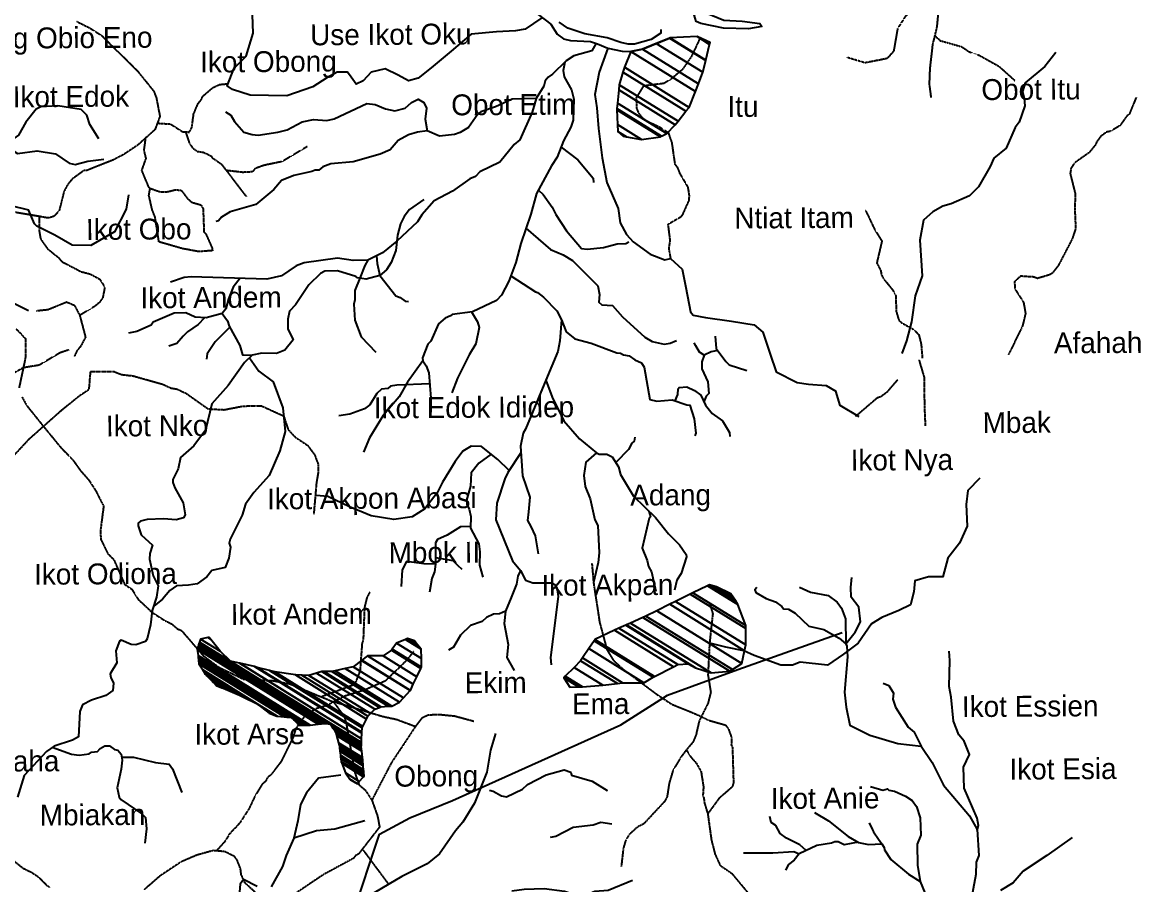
# Model space of a CAD drawing. Header units: metres. Extents: x 321186 to 621985, y 106829 to 204599.
# Drawn here: x 611000 to 621730, y 125703 to 133976 of the extents above; entities that cross this region are included whole.
import ezdxf
from ezdxf.enums import TextEntityAlignment as Align

# ---------------------------------------------------------------- set-up
doc = ezdxf.new("R2010")
doc.units = ezdxf.units.M
doc.header["$MEASUREMENT"] = 0
doc.linetypes.add('DASHED', pattern=[0.75, 0.5, -0.25])
doc.linetypes.add('HIDDEN', pattern=[0.375, 0.25, -0.125])
for name, color, linetype in [('11', 7, 'CONTINUOUS'), ('14', 7, 'CONTINUOUS'), ('15', 7, 'CONTINUOUS'), ('17', 7, 'CONTINUOUS'), ('18', 7, 'CONTINUOUS'), ('34', 7, 'CONTINUOUS')]:
    doc.layers.add(name, color=color, linetype=linetype)
doc.styles.get("Standard").update_dxf_attribs({"font": 'txt', "height": 0.2})

msp = doc.modelspace()

# ---------------------------------------------------------------- linework, layer by layer
at = {"layer": '14', "color": 1, "linetype": 'Continuous'}
msp.add_lwpolyline([(615538, 127153), (615492, 126993), (615457, 126781), (615337, 126485), (615225, 126302), (615155, 126218), (615002, 125999), (614883, 125902), (614640, 125782), (614322, 125592)], dxfattribs=at)
at = {"layer": '15', "color": 1, "linetype": 'DASHED'}
msp.add_line((614267, 126038), (614514, 125706), dxfattribs=at)
at = {"layer": '15', "color": 1, "linetype": 'HIDDEN'}
for points in [[(619721, 133254), (619704, 133387), (619710, 133534), (619736, 133763), (619777, 133932), (619793, 134105), (619797, 134347)], [(619794, 134184), (619695, 134158), (619545, 134101), (619467, 134027), (619397, 133916), (619360, 133700), (619297, 133629), (619085, 133588), (618911, 133640)], [(619756, 133847), (619807, 133801), (620013, 133743), (620082, 133695), (620181, 133661), (620370, 133555), (620522, 133419)]]:
    msp.add_lwpolyline(points, dxfattribs=at)
at = {"layer": '15', "color": 1, "linetype": 'Continuous'}
for points in [[(615983, 134019), (615824, 133911), (615732, 133896), (615548, 133887), (615306, 133862), (615114, 133701), (614923, 133540), (614798, 133441), (614706, 133417), (614606, 133470), (614480, 133530), (614346, 133499), (614271, 133415), (614204, 133384), (614154, 133452), (614120, 133497), (614020, 133497), (613920, 133443), (613786, 133358), (613536, 133273), (613184, 133278), (613017, 133331), (612966, 133368), (613032, 133536), (613148, 133651), (613214, 133872), (613204, 134138)], [(616616, 133729), (616534, 133498), (616493, 133285), (616511, 133156), (616529, 132958), (616564, 132677), (616607, 132441), (616718, 132191), (616735, 132054), (616795, 131940), (616862, 131872), (617022, 131751), (617164, 131699), (617218, 131711), (617332, 131609), (617367, 131434), (617410, 131198), (617435, 131168), (617553, 131146), (617804, 131110), (618022, 131073), (618106, 131005), (618174, 130792), (618234, 130625), (618435, 130520), (618544, 130505), (618712, 130491), (618805, 130437)], [(619029, 130191), (618847, 130302), (618805, 130437)], [(620186, 129604), (620072, 129484), (620056, 129350), (620066, 129142), (619993, 128978), (619880, 128836), (619832, 128657), (619693, 128657), (619562, 128619), (619555, 128514), (619523, 128388), (619409, 128335), (619246, 128267), (619148, 128207), (619018, 128020), (618880, 127915), (618725, 127810), (618464, 127838), (618390, 127808), (618276, 127808), (618022, 127903), (617923, 127947), (617751, 127983), (617596, 128019)], [(621074, 126156), (620831, 125983), (620603, 125833), (620506, 125721), (620384, 125646)]]:
    msp.add_lwpolyline(points, dxfattribs=at)
at = {"layer": '15', "color": 1, "linetype": 'DASHED'}
for points in [[(611523, 133985), (611646, 133923), (611762, 133849), (612103, 133511), (612260, 133317), (612285, 133253), (612319, 133074), (612272, 132948), (612108, 132800), (611963, 132703), (611866, 132654), (611618, 132555), (611590, 132555), (611479, 132474), (611436, 132423), (611399, 132355), (611352, 132167), (611301, 132115), (611250, 132099), (610857, 132166)], [(617500, 133822), (617420, 133650), (617334, 133525), (617219, 133428), (617155, 133390), (616959, 133366), (616889, 133252), (616894, 133151), (616911, 133108), (616943, 133066), (616988, 133033), (617112, 132974), (617196, 132921), (617230, 132823), (617261, 132614), (617282, 132589), (617306, 132529), (617385, 132394), (617397, 132317), (617395, 132270), (617332, 132129), (617314, 132106), (617194, 132037), (617213, 131883), (617202, 131806), (617218, 131711)], [(612295, 133009), (612422, 133001), (612537, 132927), (612602, 132924), (612626, 132967), (612643, 133097), (612686, 133199), (612714, 133231), (612731, 133268), (612828, 133351), (612891, 133380), (612974, 133388)], [(621687, 133257), (621620, 133092), (621598, 133078), (621531, 132985), (621442, 132932), (621404, 132924), (621349, 132885), (621307, 132829), (621299, 132804), (621236, 132727), (621094, 132627), (621061, 132575), (621054, 132525), (621102, 132334), (621098, 132183), (621106, 131999), (621073, 131898), (620940, 131643), (620885, 131572), (620859, 131555), (620738, 131519), (620704, 131533), (620578, 131541), (620520, 131489), (620523, 131420), (620606, 131290), (620625, 131183), (620596, 131063), (620463, 130791)], [(612180, 132865), (612165, 132749), (612184, 132671), (612143, 132556), (612208, 132399), (612226, 132384)], [(612565, 132926), (612601, 132820), (612632, 132772), (612678, 132739), (612739, 132729), (612810, 132695), (612821, 132678), (612909, 132617), (613147, 132306)], [(613731, 132783), (613493, 132641), (613316, 132604), (613233, 132574), (613207, 132542), (613114, 132537), (612957, 132555)], [(612226, 132384), (612327, 132349), (612393, 132352), (612468, 132370), (612524, 132366), (612583, 132287), (612624, 132251), (612713, 132225), (612734, 132188), (612742, 131963), (612762, 131943), (612819, 131814), (612823, 131786), (612690, 131777), (612538, 131805), (612310, 131870), (612274, 132106), (612246, 132176), (612214, 132315), (612226, 132384)], [(611160, 132114), (611161, 131974), (611174, 131900), (611240, 131805), (611343, 131722), (611380, 131680), (611565, 131584), (611652, 131562), (611741, 131513), (611790, 131437), (611771, 131334), (611740, 131290), (611696, 131253), (611550, 131165)], [(619091, 132171), (619178, 131988), (619247, 131877), (619198, 131668), (619237, 131594), (619240, 131563), (619259, 131521), (619346, 131415), (619379, 131361), (619385, 131201), (619410, 131118), (619440, 131092), (619551, 131030), (619601, 130981), (619624, 130887), (619635, 130754)], [(611135, 131210), (611247, 131222), (611425, 131294), (611499, 131262), (611550, 131165), (611605, 130956), (611561, 130872), (611521, 130822), (611500, 130773)], [(610939, 131037), (611031, 130940), (611028, 130755), (610968, 130471)], [(611447, 130834), (611361, 130806), (611163, 130688), (611008, 130662), (610906, 130604), (610837, 130527), (610778, 130500), (610739, 130500), (610724, 130483), (610616, 130476), (610570, 130454), (610433, 130427), (610234, 130430), (610123, 130375), (610005, 130240), (609834, 129917), (609502, 129631)], [(619603, 130736), (619652, 130572), (619655, 130294), (619663, 130106)], [(611651, 130625), (611637, 130452), (611540, 130387), (611364, 130244), (611060, 129974), (610890, 129791)], [(611651, 130628), (611881, 130626), (611948, 130598), (612061, 130585), (612348, 130504), (612424, 130468), (612481, 130459), (612571, 130417), (612782, 130268), (612937, 130260), (613116, 130295), (613292, 130298), (613507, 130200), (613550, 130069), (613616, 129998), (613735, 129919), (613802, 129831), (613837, 129740), (613839, 129663), (613821, 129557), (613795, 129257)], [(619398, 130548), (619293, 130426), (619235, 130383), (619201, 130372), (618994, 130195)], [(610998, 130379), (611039, 130303), (611202, 130100), (611371, 129894), (611481, 129782), (611555, 129679), (611637, 129585), (611705, 129480), (611779, 129335), (611748, 129095), (611753, 129013), (611818, 128882), (611878, 128819), (611981, 128584), (612048, 128540), (612110, 128441), (612244, 128316), (612370, 128235), (612431, 128206), (612488, 128157), (612525, 128143), (612736, 127899), (612885, 127789), (613122, 127675), (613407, 127660), (613565, 127630), (613985, 127457), (614088, 127317), (614106, 127254), (614189, 126779), (614230, 126661), (614289, 126611), (614353, 126514), (614406, 126365), (614427, 126256), (614225, 125997), (614197, 125982), (614176, 125955), (613886, 125798), (613598, 125604)], [(616464, 128789), (616480, 128601), (616538, 128221), (616609, 127956), (616671, 127855), (616763, 127771), (617089, 127528), (617232, 127434), (617470, 127337), (617586, 127280), (617746, 127235), (617774, 127198), (617805, 127113), (617802, 127043), (617813, 127021), (617823, 126680), (617811, 126641), (617685, 126532), (617576, 126382)], [(614333, 128509), (614305, 128457), (614282, 128363), (614270, 128050), (614259, 128019), (614239, 127754), (614200, 127653), (614173, 127617), (613868, 127505)], [(617595, 128399), (617624, 128303), (617593, 128020), (617578, 127713), (617605, 127549), (617578, 127442), (617495, 127279), (617464, 127143), (617436, 127073), (617371, 126996), (617317, 126924), (617242, 126799), (617206, 126676), (617186, 126546), (617164, 126503), (616962, 126287), (616899, 126254), (616825, 126187), (616790, 126133), (616766, 126053), (616746, 125878)], [(614752, 127938), (614680, 127848), (614482, 127657), (614284, 127570), (614091, 127511), (613985, 127457)], [(613982, 127458), (613932, 127424), (613813, 127390), (613702, 127312), (613623, 127200), (613596, 127115), (613482, 126883), (613383, 126755), (613354, 126734), (613331, 126692), (613301, 126668), (613228, 126547), (613176, 126435), (613084, 126292), (612985, 126188), (612948, 126124), (612862, 126027)], [(614770, 127219), (614590, 127286), (614455, 127315), (613985, 127457)], [(615331, 127269), (615151, 127318), (614995, 127334), (614893, 127329), (614833, 127301), (614770, 127219), (614540, 126872), (614353, 126514)], [(617371, 126996), (617415, 126926), (617466, 126870), (617512, 126788), (617535, 126643), (617529, 126551), (617539, 126537), (617542, 126495), (617576, 126382), (617611, 126132), (617645, 125998), (617695, 125888), (617806, 125812), (617991, 125590), (618118, 125498), (618349, 125413), (618485, 125395), (618547, 125373), (618696, 125357), (618745, 125333), (618810, 125271)], [(613278, 125589), (613136, 125720), (613099, 125802), (613093, 125856), (613060, 125941), (613035, 125973), (612942, 126020), (612830, 126030), (612673, 125986), (612524, 125922), (612323, 125789), (612167, 125654)], [(610906, 125941), (611006, 125861), (611084, 125824), (611154, 125777), (611257, 125676)]]:
    msp.add_lwpolyline(points, dxfattribs=at)
at = {"layer": '17', "color": 151, "linetype": 'Continuous'}
msp.add_lwpolyline([(617512, 134088), (617732, 133996), (617906, 133987), (618077, 133966), (618094, 133937), (617967, 133915), (617727, 133922), (617510, 133967), (617466, 133986), (617446, 134050), (617512, 134088)], dxfattribs=at)
at = {"layer": '18', "color": 143, "linetype": 'Continuous'}
for points in [[(615881, 134103), (616071, 133958), (616132, 133864), (616193, 133820), (616260, 133803), (616450, 133794), (616519, 133770)], [(617127, 133909), (617126, 133872), (617033, 133812), (616872, 133768), (616814, 133768), (616741, 133782), (616612, 133829), (616396, 133865), (616234, 133920), (616150, 133977)], [(616519, 133770), (616616, 133729), (616755, 133701), (616837, 133696), (616951, 133720), (617208, 133826)], [(616501, 133770), (616465, 133702), (616291, 133654), (616217, 133607), (616087, 133479), (616045, 133452), (616016, 133416), (616002, 133365), (615931, 133246), (615891, 133116), (615772, 132848), (615717, 132803), (615581, 132635), (615389, 132541), (615348, 132498), (615293, 132474), (615128, 132358), (614952, 132265), (614834, 132130), (614791, 132064), (614592, 131878), (614455, 131766), (614313, 131694), (614175, 131693), (614022, 131713), (613705, 131670), (613627, 131642), (613487, 131545), (613345, 131513), (612619, 131536), (612552, 131529), (612421, 131484)], [(616206, 133596), (616190, 133513), (616197, 133454), (616270, 133329), (616291, 133238), (616284, 133039), (616263, 132971), (616193, 132841), (616132, 132683), (616077, 132601), (615934, 132334), (615879, 132136), (615782, 131856), (615735, 131673), (615668, 131493), (615596, 131360), (615550, 131307), (615318, 131199), (615123, 131175), (615108, 131160), (615056, 131139), (614992, 131083), (614919, 130918), (614891, 130889), (614838, 130758), (614842, 130728), (614873, 130682), (614901, 130613), (614920, 130370), (614920, 130236)], [(620917, 133687), (620811, 133552), (620621, 133397), (620595, 133312), (620613, 133250), (620618, 133177), (620564, 133018), (620526, 132967), (620441, 132771), (620322, 132672), (620286, 132592), (620174, 132398), (620087, 132311), (619912, 132236), (619831, 132213), (619736, 132159), (619645, 132078), (619611, 131887), (619633, 131545), (619566, 131352), (619532, 131102), (619483, 130920), (619440, 130799)], [(611734, 132859), (611648, 132997), (611618, 133085), (611564, 133141), (611341, 133176), (611178, 133165), (611131, 133145), (611033, 133018), (610962, 132893), (610873, 132829), (610619, 132681), (610566, 132575), (610547, 132493), (610595, 132387), (610680, 132282), (610717, 132261), (611057, 132179)], [(615931, 133246), (615699, 133239), (615538, 133166), (615398, 133117), (615370, 133095), (615281, 132969), (615200, 132919), (615145, 132900), (615003, 132886), (614885, 132935), (614792, 132923), (614705, 132896), (614605, 132842), (614528, 132752), (614433, 132713), (614175, 132639), (613961, 132618), (613882, 132589), (613843, 132557), (613809, 132559), (613777, 132544), (613604, 132507), (613486, 132458), (613413, 132372), (613241, 132229), (612992, 132159), (612910, 132108), (612882, 132071), (612856, 132067)], [(612950, 133118), (612999, 133085), (613034, 133024), (613124, 132923), (613206, 132900), (613262, 132895), (613450, 132922), (613540, 132944), (613683, 133022), (613793, 133046), (613921, 133036), (613990, 133051), (614306, 133197), (614386, 133187), (614484, 133147), (614573, 133129), (614674, 133153), (614732, 133209), (614798, 133239), (614853, 133206), (614876, 133152), (614864, 133047), (614885, 132935)], [(610247, 133136), (610370, 133104), (610433, 133054), (610493, 132988), (610728, 132858), (610954, 132717), (611141, 132743), (611316, 132715), (611448, 132624), (611506, 132614), (611628, 132645), (611780, 132663)], [(616170, 132780), (616331, 132658), (616476, 132483), (616480, 132441)], [(612017, 132321), (611994, 132185), (611885, 131967), (611658, 131837), (611479, 131838), (611312, 131936), (611138, 132020), (611117, 132044), (611057, 132179)], [(615952, 132368), (615996, 132324), (616082, 132204), (616117, 132133), (616221, 131976), (616364, 131808), (616420, 131801), (616575, 131815), (616706, 131851), (616789, 131856), (616820, 131870)], [(614852, 132276), (614714, 132180), (614663, 132113), (614627, 132045), (614598, 131935), (614583, 131786), (614538, 131674), (614495, 131603), (614429, 131548), (614297, 131514), (614214, 131526), (614199, 131539), (614023, 131593), (613902, 131590), (613861, 131566), (613749, 131457), (613621, 131267), (613563, 131204), (613546, 131130), (613548, 131036), (613599, 130932), (613599, 130932), (613517, 130832), (613438, 130800), (613296, 130802), (613206, 130784), (613131, 130712), (612974, 130493), (612818, 130318), (612757, 130064), (612645, 129914), (612516, 129803), (612495, 129693), (612444, 129591), (612444, 129562), (612463, 129510), (612542, 129367), (612561, 129250), (612547, 129224), (612474, 129202), (612355, 129212), (612197, 129207), (612133, 129192), (612112, 129172), (612111, 129146), (612138, 129058), (612248, 128961), (612222, 128881), (612221, 128825), (612254, 128665), (612303, 128571), (612287, 128461), (612246, 128333), (612228, 128197), (612198, 128062), (612180, 128037), (612087, 128004), (612043, 128007), (611949, 128049), (611931, 128040), (611896, 127947), (611906, 127833), (611843, 127726), (611847, 127692), (611874, 127635), (611867, 127565), (611799, 127519), (611664, 127473), (611575, 127428), (611550, 127364), (611537, 127123), (611482, 127088), (611304, 127032), (611231, 126982), (611017, 126751), (610952, 126542)], [(615832, 132001), (616066, 131796), (616190, 131747), (616278, 131691), (616521, 131448), (616539, 131365), (616531, 131291), (616561, 131267), (616663, 131259), (616757, 131150), (616972, 130955), (617044, 130916), (617158, 130890), (617216, 130898), (617277, 130924)], [(610173, 131741), (610448, 131683), (610587, 131617), (610782, 131383), (610868, 131309), (611059, 131213)], [(614313, 131694), (614286, 131645), (614238, 131523), (614191, 131404), (614191, 131313), (614179, 131272), (614189, 131120), (614249, 130959), (614390, 130811)], [(614397, 131736), (614404, 131664), (614429, 131548), (614583, 131353), (614624, 131338), (614672, 131302), (614705, 131297)], [(613088, 131521), (613021, 131436), (612976, 131325), (612952, 131228), (612916, 131182), (612762, 131140), (612659, 131149), (612568, 131189), (612456, 131185), (612255, 131100), (612237, 131070), (612097, 131010), (612019, 130996)], [(615686, 131543), (615923, 131390), (615943, 131385), (616000, 131339), (616128, 131209), (616173, 131122), (616217, 131008), (616302, 130939), (616459, 130898), (616703, 130805), (616739, 130803), (616767, 130787), (616822, 130776), (616875, 130739), (616940, 130710), (616965, 130667), (617020, 130358), (617087, 130342), (617235, 130354), (617374, 130306), (617404, 130305), (617445, 130171), (617461, 130036), (617451, 130009)], [(612747, 131142), (612685, 131079), (612583, 131007), (612544, 130965), (612481, 130896), (612442, 130883), (612404, 130870)], [(612916, 131182), (612967, 131113), (612984, 131062), (613087, 130875), (613113, 130787), (613206, 130784)], [(615308, 131198), (615367, 131102), (615382, 131049), (615350, 130891), (615288, 130785), (615176, 130562), (615121, 130422)], [(612990, 131051), (612850, 130912), (612774, 130797), (612766, 130745)], [(616173, 131122), (616156, 130920), (616136, 130820), (616023, 130543), (615828, 130073), (615805, 130036), (615778, 129911), (615800, 129625), (615869, 129421)], [(617646, 130967), (617658, 130848), (617749, 130722), (617783, 130692), (617950, 130636)], [(617542, 130783), (617497, 130813), (617462, 130872), (617445, 130902)], [(617673, 130827), (617609, 130815), (617542, 130783), (617518, 130719), (617518, 130653), (617578, 130529), (617586, 130416), (617561, 130390), (617540, 130336)], [(613180, 130759), (613268, 130631), (613406, 130526), (613499, 130277), (613522, 130051), (613470, 129865), (613369, 129629), (613220, 129467), (613142, 129353), (613110, 129249), (612993, 129018), (612984, 128978), (612996, 128942), (612982, 128836), (612946, 128745), (612817, 128717), (612770, 128656), (612677, 128590), (612594, 128576), (612479, 128571), (612414, 128527), (612343, 128442), (612260, 128376)], [(614842, 130728), (614695, 130525), (614616, 130382), (614463, 130206), (614332, 129991), (614272, 129853)], [(614909, 130509), (614593, 130497), (614531, 130485), (614506, 130464), (614446, 130457), (614400, 130414), (614334, 130307), (614281, 130267), (614142, 130218), (614035, 130202)], [(616023, 130543), (616082, 130379), (616194, 130153), (616346, 129982), (616508, 129845), (616534, 129834), (616609, 129834), (616660, 129809), (616719, 129711), (616739, 129640), (616865, 129432), (617075, 129227), (617200, 129070), (617306, 128965), (617369, 128872), (617372, 128848), (617321, 128688), (617280, 128623), (617257, 128528)], [(617263, 130344), (617290, 130405), (617293, 130459), (617302, 130472), (617374, 130480), (617448, 130444), (617511, 130398), (617556, 130305), (617618, 130225), (617719, 130154), (617785, 130040), (617787, 130003)], [(616877, 129997), (616869, 129958), (616848, 129939), (616816, 129878), (616694, 129754)], [(615672, 129676), (615562, 129783), (615406, 129906), (615307, 129910), (615225, 129862), (615151, 129764), (615030, 129565), (614980, 129461), (614862, 129308), (614741, 129232), (614564, 129206), (614345, 129243), (614139, 129328), (613932, 129428), (613818, 129436)], [(615783, 129846), (615659, 129657), (615630, 129596), (615553, 129364), (615544, 129203), (615703, 128809), (615780, 128717), (615828, 128624), (615898, 128599), (616080, 128598), (616109, 128584), (616128, 128554), (616140, 128468), (616067, 127883), (616075, 127812)], [(616508, 129845), (616407, 129758), (616386, 129629), (616400, 129522), (616447, 129404), (616492, 129202), (616521, 129150), (616535, 128887), (616525, 128795), (616480, 128601)], [(615499, 129833), (615380, 129747), (615305, 129653), (615301, 129525), (615262, 129391), (615264, 129354), (615288, 129306), (615304, 129236), (615299, 129124), (615380, 128974), (615388, 128896), (615385, 128767), (615419, 128653)], [(615869, 129421), (615857, 129280), (615847, 129196), (615879, 129139), (615919, 129049), (615948, 128876)], [(617012, 129288), (617027, 129233), (617015, 129221), (616948, 128931), (616995, 128812), (617008, 128755), (617035, 128703), (617077, 128520)], [(615300, 129141), (615203, 129136), (615075, 129055), (614982, 129014), (614965, 128982), (614965, 128779), (614955, 128704), (614930, 128639), (614906, 128508)], [(614965, 128779), (614856, 128780), (614685, 128805), (614645, 128725), (614633, 128563)], [(614965, 128841), (615076, 128822), (615129, 128813), (615176, 128767), (615215, 128729)], [(615779, 128718), (615755, 128662), (615741, 128585), (615689, 128459), (615637, 128328), (615579, 128303), (615519, 128297), (615452, 128265), (615410, 128228), (615301, 128189), (615203, 128097), (615137, 127981), (615088, 127954)], [(618047, 128555), (618027, 128532), (618037, 128505), (618136, 128449), (618225, 128418), (618288, 128373), (618302, 128348), (618352, 128346), (618414, 128307), (618545, 128182), (618690, 128150), (618837, 128068), (618901, 128015), (618910, 127992), (618916, 127890), (618888, 127551), (618905, 127406), (618940, 127233), (619132, 127137), (619399, 127059), (619624, 127031), (619730, 126876), (619839, 126657), (620087, 126364), (620161, 126233), (620177, 125984), (620151, 125918), (620148, 125800), (620072, 125389)], [(618455, 128558), (618562, 128508), (618730, 128478), (618818, 128414), (618860, 128356), (618897, 128253), (618901, 128015)], [(618901, 128015), (618991, 128126), (619041, 128226), (619027, 128364), (618953, 128463), (618948, 128557), (618960, 128650)], [(615637, 128328), (615622, 128210), (615660, 128006), (615647, 127884), (615718, 127758)], [(620162, 126222), (620173, 126272), (620160, 126340), (620035, 126629), (620031, 126832), (620089, 126953), (620035, 127079), (619985, 127142), (619935, 127272), (619913, 127501), (619893, 127605), (619899, 127855), (619891, 127942)], [(619259, 127637), (619315, 127615), (619360, 127539), (619352, 127483), (619378, 127406), (619498, 127214), (619556, 127165), (619624, 127031)], [(611287, 127021), (611471, 126956), (611543, 126947), (611640, 126959), (611664, 126974), (611722, 126982), (611747, 127011), (611791, 127036), (611837, 127035), (611885, 127001), (611916, 126994), (611948, 126956), (611956, 126898), (611948, 126810), (611910, 126631), (611928, 126543), (611946, 126520), (612147, 126382), (612181, 126349), (612191, 126239), (612175, 126100)], [(611952, 126927), (612065, 126927), (612276, 126875), (612408, 126858), (612439, 126813), (612529, 126586)], [(614054, 126753), (613840, 126725), (613725, 126583), (613667, 126473), (613644, 126315), (613605, 126149), (613532, 125983), (613496, 125878), (613387, 125681)], [(615482, 126609), (615518, 126599), (615596, 126555), (615644, 126547), (615798, 126619), (615845, 126663), (616027, 126758), (616199, 126804), (616261, 126783), (616269, 126755), (616468, 126697), (616612, 126605), (616612, 126605)], [(619139, 126645), (619256, 126610), (619301, 126622), (619315, 126609), (619368, 126600), (619475, 126552), (619539, 126511), (619579, 126452), (619613, 126343), (619620, 126179), (619585, 126091), (619588, 125890), (619614, 125732), (619658, 125625)], [(614286, 126317), (613998, 126237), (613822, 126218), (613605, 126149)], [(616655, 126284), (616551, 126298), (616476, 126273), (616284, 126250), (616119, 126166), (616064, 126154)], [(618520, 126030), (618459, 126086), (618333, 126149), (618270, 126194), (618228, 126270), (618184, 126299), (618171, 126358)], [(618599, 126396), (618736, 126316), (618925, 126164), (619022, 126108), (619117, 126089), (619247, 126096), (619270, 126059), (619272, 126037), (619332, 125945), (619503, 125804), (619614, 125732)], [(619126, 126296), (619158, 126228), (619166, 126211), (619216, 126141), (619247, 126096)], [(619018, 126110), (618885, 126084), (618826, 126114), (618796, 126115), (618763, 126100), (618624, 126078), (618453, 125999), (618405, 125937), (618351, 125896), (618322, 125843)], [(617919, 126010), (618200, 126007), (618402, 126020), (618453, 125999)], [(613252, 125686), (613121, 125753), (613091, 125707), (613084, 125635)], [(616854, 125742), (616619, 125646), (616494, 125639), (616440, 125615), (616268, 125614), (616203, 125639), (616007, 125664), (615815, 125658), (615697, 125640)]]:
    msp.add_lwpolyline(points, dxfattribs=at)
at = {"layer": '34', "color": 181, "linetype": 'Continuous'}
msp.add_lwpolyline([(613268, 123719), (613477, 124083), (613789, 124620), (614011, 125068), (614168, 125408), (614425, 126187), (614718, 126345), (615126, 126511), (616743, 127238), (617191, 127520), (617864, 127766), (618867, 128123)], dxfattribs=at)

# ---------------------------------------------------------------- texts
at = {"layer": '11', "color": 7, "linetype": 'Continuous'}
for s, height, rotation, p in [('Ikot Obong Obio Eno', 200.35, 0.363, (610997, 133801)), ('Use Ikot Oku', 200.35, 0.363, (614535, 133865)), ('Ikot Obong', 200.4, 0.3628, (613361, 133575)), ('Ikot Edok', 200.3, 0.3626, (611465, 133269)), ('Obot Itu', 200.4, 0.3627, (620678, 133338)), ('Obot Etim', 200.4, 0.3626, (615710, 133192)), ('Itu', 200.4, 0.3626, (617914, 133168)), ('Ntiat Itam', 200.4, 0.3619, (618404, 132106)), ('Ikot Obo', 200.3, 0.3618, (612116, 131996)), ('Ikot Andem', 200.4, 0.3614, (612810, 131341)), ('Afahah', 200.4, 0.3612, (621322, 130907)), ('Ikot Edok Ididep', 200.36, 0.3608, (615333, 130258)), ('Ikot Nko', 200.4, 0.3607, (612293, 130110)), ('Mbak', 200.4, 0.3607, (620541, 130141)), ('Ikot Nya', 200.4, 0.3604, (619439, 129754)), ('Ikot Akpon Abasi', 200.35, 0.3602, (614353, 129385)), ('Adang', 200.4, 0.3602, (617220, 129418)), ('Mbok II', 200.4, 0.3599, (614953, 128894)), ('Ikot Odiona', 200.35, 0.3598, (611797, 128689)), ('Ikot Akpan', 200.4, 0.3597, (616613, 128554)), ('Ikot Andem', 200.4, 0.3595, (613676, 128304)), ('Ekim', 200.4, 0.3591, (615541, 127647)), ('Ema', 200.4, 0.359, (616549, 127437)), ('Ikot Essien', 200.37, 0.359, (620670, 127419)), ('Ikot Arse', 200.4, 0.3588, (613179, 127152)), ('Afaha Ikot Adaha', 200.35, 0.3586, (610327, 126889)), ('Obong', 200.4, 0.3585, (614971, 126721)), ('Ikot Esia', 200.4, 0.3586, (620985, 126818)), ('Ikot Anie', 200.4, 0.3584, (618702, 126536)), ('Mbiakan', 200.3, 0.3583, (611673, 126377))]:
    msp.add_text(s, height=height, rotation=rotation, dxfattribs=at).set_placement(p, align=Align.MIDDLE)

# ---------------------------------------------------------------- meshes
at = {"layer": '11', "color": 253, "linetype": 'Continuous'}
mesh = msp.add_polyface(dxfattribs=at)
corners = [(616764, 132883), (616795, 132878), (616713, 132929), (616939, 132854), (616710, 132996), (617123, 132878), (616704, 133138), (617133, 132883), (616703, 133149), (617182, 132909), (616709, 133202), (617265, 132993), (616722, 133330), (617292, 133027), (616727, 133378), (617367, 133123), (616760, 133500), (617398, 133161), (616778, 133546), (617457, 133312), (616837, 133696), (617487, 133388), (616951, 133720), (616951, 133720), (617530, 133497), (617082, 133774), (617557, 133609), (617208, 133826), (617558, 133613), (617212, 133827), (617594, 133765), (617474, 133840), (617598, 133782), (617598, 133782)]
mesh.append_faces([[corners[k] for k in face] for face in [(0, 0, 1, 2), (2, 1, 3, 4), (4, 3, 5, 6), (6, 5, 7, 8), (8, 7, 9, 10), (10, 9, 11, 12), (12, 11, 13, 14), (14, 13, 15, 16), (16, 15, 17, 18), (18, 17, 19, 20), (20, 19, 21, 22), (23, 21, 24, 25), (25, 24, 26, 27), (27, 26, 28, 29), (29, 28, 30, 31), (31, 30, 33, 32)]], dxfattribs={"vtx0": -1, "vtx2": -1, "color": 253})
mesh = msp.add_polyface(dxfattribs=at)
corners = [(616252, 127599), (616336, 127600), (616194, 127688), (616374, 127600), (616209, 127703), (616570, 127616), (616293, 127788), (616710, 127633), (616356, 127852), (616758, 127639), (616374, 127878), (616963, 127641), (616435, 127968), (617052, 127693), (616487, 128044), (617065, 127700), (616494, 128054), (617248, 127793), (616682, 128144), (617289, 127814), (616724, 128164), (617387, 127822), (616789, 128192), (617460, 127785), (616797, 128196), (617608, 127734), (616835, 128213), (617788, 127750), (616954, 128267), (617812, 127766), (616983, 128280), (617902, 127825), (617086, 128331), (617929, 127948), (617211, 128393), (617941, 128004), (617268, 128421), (617940, 128160), (617407, 128491), (617940, 128189), (617433, 128504), (617865, 128390), (617573, 128571), (617841, 128429), (617594, 128581), (617659, 128562), (617819, 128463), (617659, 128562), (617799, 128493)]
mesh.append_faces([[corners[k] for k in face] for face in [(0, 0, 1, 2), (2, 1, 3, 4), (4, 3, 5, 6), (6, 5, 7, 8), (8, 7, 9, 10), (10, 9, 11, 12), (12, 11, 13, 14), (14, 13, 15, 16), (16, 15, 17, 18), (18, 17, 19, 20), (20, 19, 21, 22), (22, 21, 23, 24), (24, 23, 25, 26), (26, 25, 27, 28), (28, 27, 29, 30), (30, 29, 31, 32), (32, 31, 33, 34), (34, 33, 35, 36), (36, 35, 37, 38), (38, 37, 39, 40), (40, 39, 41, 42), (42, 41, 43, 44), (44, 43, 46, 47), (45, 46, 48, 48)]], dxfattribs={"vtx0": -1, "vtx2": -1, "color": 253})
mesh = msp.add_polyface(dxfattribs=at)
corners = [(614148, 126709), (614214, 126672), (614143, 126716), (614232, 126693), (614099, 126775), (614272, 126739), (614064, 126868), (612859, 127615), (614279, 126747), (614058, 126883), (612915, 127592), (612830, 127645), (614279, 126749), (614057, 126886), (612926, 127588), (612824, 127651), (614276, 126775), (614054, 126912), (613039, 127542), (612766, 127711), (614276, 126781), (614054, 126919), (613082, 127521), (612752, 127726), (614275, 126788), (614053, 126926), (613368, 127350), (613128, 127499), (612746, 127736), (614274, 126805), (614051, 126943), (613441, 127321), (613257, 127435), (613247, 127441), (612730, 127762), (614274, 126806), (614051, 126944), (613443, 127321), (613253, 127439), (612730, 127763), (614271, 126844), (614046, 126984), (613514, 127314), (612694, 127822), (614270, 126851), (614046, 126991), (613654, 127233), (613526, 127313), (612693, 127829), (614270, 126858), (614045, 126998), (613664, 127233), (613640, 127249), (613539, 127311), (612693, 127836), (614268, 126874), (614043, 127013), (613688, 127234), (613605, 127285), (613567, 127309), (612691, 127852), (614267, 126881), (614042, 127021), (613699, 127234), (613580, 127307), (612690, 127859), (614265, 126903), (614040, 127042), (613731, 127234), (612687, 127881), (614263, 126922), (614033, 127065), (613761, 127234), (612685, 127901), (614257, 126983), (614014, 127134), (613839, 127242), (612677, 127963), (614255, 127007), (614006, 127161), (613870, 127246), (612683, 127982), (614252, 127029), (613987, 127194), (613898, 127249), (612689, 127998), (614253, 127036), (613980, 127205), (613908, 127250), (612691, 128004), (614254, 127059), (613957, 127243), (612697, 128024), (612997, 127846), (614254, 127067), (612699, 128030), (612898, 127942), (613084, 127827), (614255, 127101), (612709, 128059), (612897, 127944), (613086, 127827), (614255, 127101), (612709, 128060), (612807, 128055), (613226, 127796), (614257, 127156), (612778, 128073), (612791, 128075), (613254, 127788), (614258, 127166), (612791, 128075), (613372, 127758), (614259, 127207), (613422, 127745), (614267, 127221), (613619, 127716), (614302, 127292), (613681, 127713), (614316, 127319), (613749, 127710), (614340, 127344), (613823, 127732), (614381, 127387), (613872, 127748), (614426, 127404), (613892, 127748), (614438, 127409), (613970, 127748), (614508, 127415), (614000, 127755), (614544, 127417), (614098, 127777), (614618, 127455), (614174, 127794), (614656, 127495), (614255, 127854), (614721, 127565), (614258, 127856), (614723, 127567), (614312, 127899), (614751, 127627), (614460, 127900), (614785, 127698), (614541, 127953), (614822, 127778), (614549, 127964), (614828, 127791), (614590, 128020), (614828, 127872), (614675, 128056), (614827, 127962), (614696, 128065), (614792, 128005), (614761, 128043)]
mesh.append_faces([[corners[k] for k in face] for face in [(0, 0, 1, 2), (2, 1, 3, 4), (4, 3, 5, 6), (7, 7, 10, 11), (6, 5, 8, 9), (11, 10, 14, 15), (9, 8, 12, 13), (15, 14, 18, 19), (13, 12, 16, 17), (19, 18, 22, 23), (17, 16, 20, 21), (23, 22, 27, 28), (21, 20, 24, 25), (28, 27, 33, 34), (26, 26, 31, 32), (25, 24, 29, 30), (34, 33, 38, 39), (32, 31, 37, 38), (30, 29, 35, 36), (39, 37, 42, 43), (36, 35, 40, 41), (43, 42, 47, 48), (41, 40, 44, 45), (48, 47, 53, 54), (46, 46, 51, 52), (45, 44, 49, 50), (54, 53, 59, 60), (52, 51, 57, 58), (50, 49, 55, 56), (60, 59, 64, 65), (58, 57, 63, 64), (56, 55, 61, 62), (65, 63, 68, 69), (62, 61, 66, 67), (69, 68, 72, 73), (67, 66, 70, 71), (73, 72, 76, 77), (71, 70, 74, 75), (77, 76, 80, 81), (75, 74, 78, 79), (81, 80, 84, 85), (79, 78, 82, 83), (85, 84, 88, 89), (83, 82, 86, 87), (89, 88, 91, 92), (87, 86, 90, 91), (92, 90, 94, 95), (95, 93, 96, 99), (93, 94, 98, 97), (99, 96, 100, 103), (97, 98, 102, 101), (103, 100, 104, 107), (101, 102, 106, 105), (107, 104, 111, 108), (105, 106, 110, 109), (109, 110, 113, 112), (112, 113, 115, 114), (114, 115, 117, 116), (116, 117, 119, 118), (118, 119, 121, 120), (120, 121, 123, 122), (122, 123, 125, 124), (124, 125, 127, 126), (126, 127, 129, 128), (128, 129, 131, 130), (130, 131, 133, 132), (132, 133, 135, 134), (134, 135, 137, 136), (136, 137, 139, 138), (138, 139, 141, 140), (140, 141, 143, 142), (142, 143, 145, 144), (144, 145, 147, 146), (146, 147, 149, 148), (148, 149, 151, 150), (150, 151, 153, 152), (152, 153, 154, 154)]], dxfattribs={"vtx0": -1, "vtx2": -1, "color": 253})

doc.saveas('drawing.dxf')
